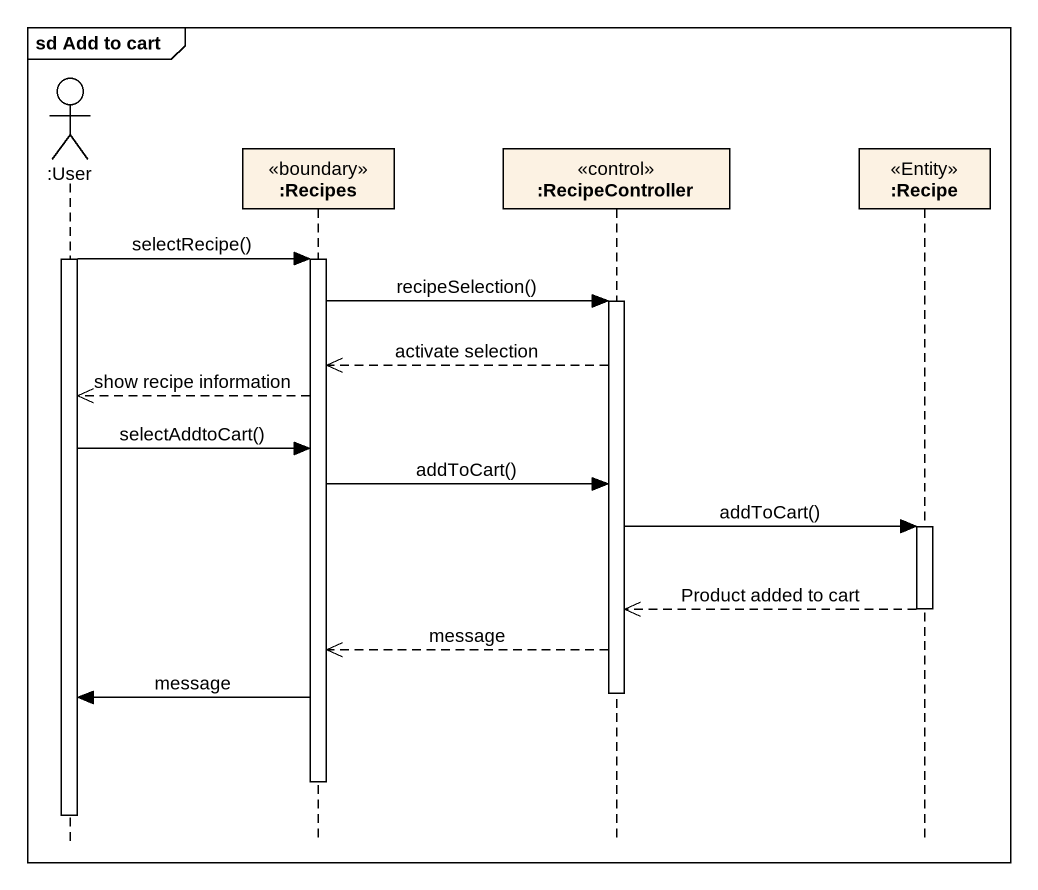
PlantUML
@startuml
mainframe sd Add to cart
hide footbox
actor ":User" as User
participant ":Recipes" as Recipes <<boundary>>
participant ":RecipeController" as RecipeController <<control>>
participant ":Recipe" as Recipe <<Entity>>

activate User
User -> Recipes : selectRecipe()
activate Recipes
Recipes -> RecipeController : recipeSelection()
activate RecipeController
RecipeController -->> Recipes : activate selection
Recipes -->> User : show recipe information
User -> Recipes : selectAddtoCart()
Recipes -> RecipeController : addToCart()
RecipeController -> Recipe : addToCart()
activate Recipe
Recipe -->> RecipeController : Product added to cart
deactivate Recipe
RecipeController -->> Recipes : message
deactivate RecipeController
Recipes -> User : message
deactivate Recipes
deactivate User
@enduml
